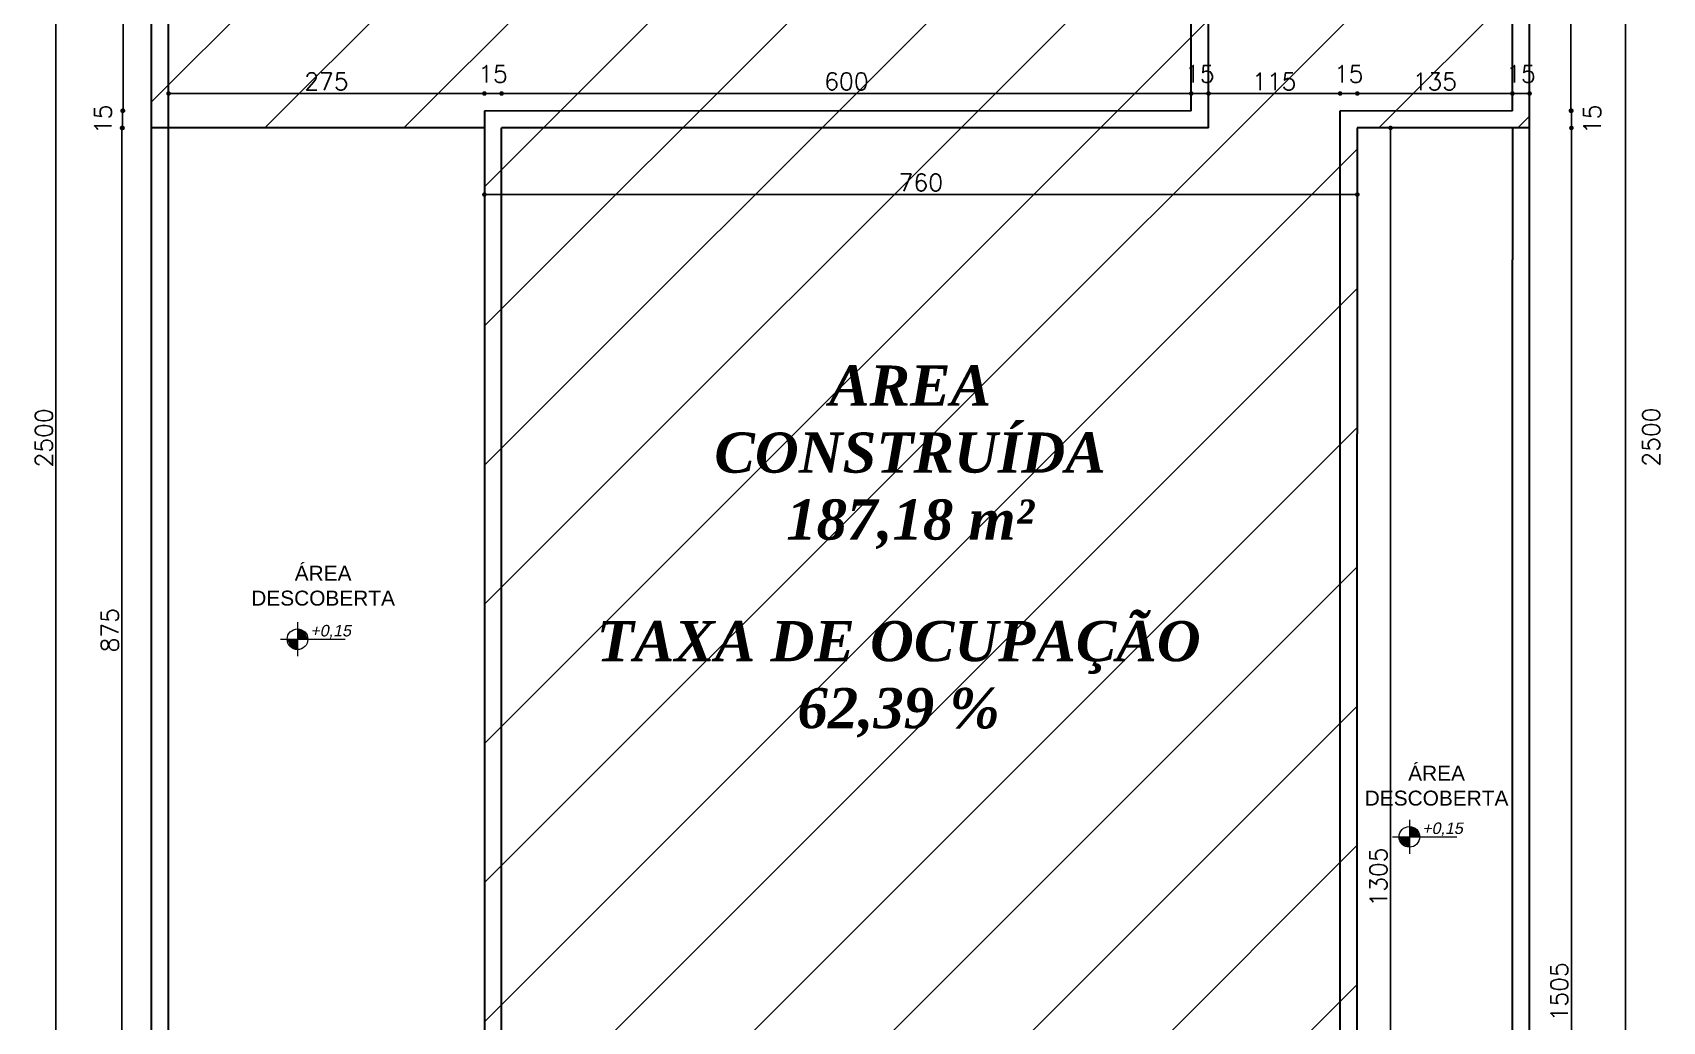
# Model space of a CAD drawing. Header units: millimetres. Extents: x 3314 to 3538, y 1235 to 1314.
# Drawn here: x 3357.02 to 3371.21, y 1287.85 to 1296.46 of the extents above; entities that cross this region are included whole.
import ezdxf

# ---------------------------------------------------------------- set-up
doc = ezdxf.new("R2010")
doc.units = ezdxf.units.MM
for name, color, linetype in [('04', 4, 'Continuous'), ('Layout-int', 1, 'Continuous'), ('TextoÁreas', 2, 'Continuous'), ('US_dimension', 7, 'Continuous'), ('US_drawings_existing', 7, 'Continuous')]:
    doc.layers.add(name, color=color, linetype=linetype)
doc.layers.add('ALVENARIA', color=7, linetype='Continuous', lineweight=30)
doc.layers.add('LAYOUT', color=8, linetype='Continuous', lineweight=13)
doc.styles.add('ROMANS', font='romans.shx')
doc.styles.add('Util2000', font='arial.ttf')
doc.dimstyles.new('1-100', dxfattribs={"dimtxt": 0.15, "dimasz": 0.04, "dimexe": 0.05, "dimexo": 0.1, "dimgap": 0.03, "dimtad": 1, "dimdec": 0, "dimlfac": 100, "dimzin": 5, "dimdsep": 46, "dimtxsty": 'ROMANS', "dimblk": 'DOT', "dimcen": 0, "dimse1": 1, "dimse2": 1, "dimclrd": 1, "dimclre": 1, "dimclrt": 2, "dimadec": 0, "dimazin": 0, "dimtfac": 1, "dimtdec": 0, "dimtofl": 0, "dimtmove": 2, "dimatfit": 3, "dimfxl": 0.04, "dimtolj": 1, "dimtzin": 1, "dimarcsym": 0})

# ---------------------------------------------------------------- blocks, each defined once
blk = doc.blocks.new('Cotap')
for p, q in [((0, 148), (0, -148)), ((-148, 0), (414, 0))]:
    blk.add_line(p, q)
blk.add_circle((0, 0), 90)
at = {"layer": 'Layout-int', "color": 0}
for points in [[(0, 0), (0, 90), (90, 0), (64, 64)], [(0, 0), (-90, 0), (0, -90), (-64, -64)]]:
    blk.add_solid(points, dxfattribs=at)
at = {"style": 'Util2000', "oblique": 12, "flags": 8}
blk.add_attdef('COTA', (112, 25), '', height=100, dxfattribs=at)
blk = doc.blocks.new('_Dot')
at = {"color": 0, "linetype": 'ByBlock', "lineweight": -2}
blk.add_line((-0.5, 0), (-1, 0), dxfattribs=at)
at = {"color": 0, "linetype": 'ByBlock', "const_width": 0.5}
blk.add_lwpolyline([(-0.25, 0, 1), (0.25, 0, 1)], format="xyb", close=True, dxfattribs=at)
blk = doc.blocks.new('*D140')
at = {"layer": 'ALVENARIA', "color": 1, "lineweight": -2, "transparency": 16777216}
blk.add_line((3370.894, 1305.386), (3370.894, 1280.469), dxfattribs=at)
at = {"layer": 'Defpoints', "color": 0, "transparency": 16777216}
for p in [(3370.894, 1305.426), (3370.058, 1280.429), (3370.894, 1280.429)]:
    blk.add_point(p, dxfattribs=at)
at = {"layer": 'ALVENARIA', "color": 1, "lineweight": -2, "transparency": 16777216, "xscale": 0.04, "yscale": 0.04, "zscale": 0.04}
for p, rotation in [((3370.894, 1305.426), 90), ((3370.894, 1280.429), 270)]:
    blk.add_blockref('_Dot', p, dxfattribs=dict(at, rotation=rotation))
at = {"layer": 'ALVENARIA', "color": 2, "transparency": 16777216, "insert": (3371.116, 1292.936), "char_height": 0.15, "attachment_point": 5, "rotation": 90, "style": 'ROMANS'}
blk.add_mtext('\\A1;2500', dxfattribs=at)
blk = doc.blocks.new('*D142')
at = {"layer": 'ALVENARIA', "color": 1, "lineweight": -2, "transparency": 16777216}
blk.add_line((3357.228, 1305.389), (3357.228, 1280.469), dxfattribs=at)
at = {"layer": 'Defpoints', "color": 0, "transparency": 16777216}
for p in [(3357.228, 1305.429), (3357.228, 1280.429), (3358.058, 1280.429)]:
    blk.add_point(p, dxfattribs=at)
at = {"layer": 'ALVENARIA', "color": 1, "lineweight": -2, "transparency": 16777216, "xscale": 0.04, "yscale": 0.04, "zscale": 0.04}
for p, rotation in [((3357.228, 1305.429), 90), ((3357.228, 1280.429), 270)]:
    blk.add_blockref('_Dot', p, dxfattribs=dict(at, rotation=rotation))
at = {"layer": 'ALVENARIA', "color": 2, "transparency": 16777216, "insert": (3357.123, 1292.929), "char_height": 0.15, "attachment_point": 5, "rotation": 90, "style": 'ROMANS'}
blk.add_mtext('\\A1;2500', dxfattribs=at)
blk = doc.blocks.new('*D144')
at = {"layer": 'ALVENARIA', "color": 1, "lineweight": -2, "transparency": 16777216}
blk.add_line((3370.422, 1295.589), (3370.422, 1280.619), dxfattribs=at)
at = {"layer": 'Defpoints', "color": 0, "transparency": 16777216}
for p in [(3369.792, 1295.629), (3369.908, 1280.579), (3370.422, 1280.579)]:
    blk.add_point(p, dxfattribs=at)
at = {"layer": 'ALVENARIA', "color": 1, "lineweight": -2, "transparency": 16777216, "xscale": 0.04, "yscale": 0.04, "zscale": 0.04}
for p, rotation in [((3370.422, 1295.629), 90), ((3370.422, 1280.579), 270)]:
    blk.add_blockref('_Dot', p, dxfattribs=dict(at, rotation=rotation))
at = {"layer": 'ALVENARIA', "color": 2, "transparency": 16777216, "insert": (3370.317, 1288.104), "char_height": 0.15, "attachment_point": 5, "rotation": 90, "style": 'ROMANS'}
blk.add_mtext('\\A1;1505', dxfattribs=at)
blk = doc.blocks.new('*D147')
at = {"layer": 'ALVENARIA', "color": 1, "lineweight": -2, "transparency": 16777216}
blk.add_line((3370.422, 1295.739), (3370.422, 1295.669), dxfattribs=at)
at = {"layer": 'Defpoints', "color": 0, "transparency": 16777216}
for p in [(3369.642, 1295.779), (3369.642, 1295.629), (3370.422, 1295.629)]:
    blk.add_point(p, dxfattribs=at)
at = {"layer": 'ALVENARIA', "color": 1, "lineweight": -2, "transparency": 16777216, "xscale": 0.04, "yscale": 0.04, "zscale": 0.04}
for p, rotation in [((3370.422, 1295.779), 90), ((3370.422, 1295.629), 270)]:
    blk.add_blockref('_Dot', p, dxfattribs=dict(at, rotation=rotation))
at = {"layer": 'ALVENARIA', "color": 2, "transparency": 16777216, "insert": (3370.603, 1295.704), "char_height": 0.15, "attachment_point": 5, "rotation": 90, "style": 'ROMANS'}
blk.add_mtext('\\A1;15', dxfattribs=at)
blk = doc.blocks.new('*D149')
at = {"layer": 'ALVENARIA', "color": 1, "lineweight": -2, "transparency": 16777216}
blk.add_line((3370.417, 1300.189), (3370.417, 1295.819), dxfattribs=at)
at = {"layer": 'Defpoints', "color": 0, "transparency": 16777216}
for p in [(3369.642, 1300.229), (3369.642, 1295.779), (3370.417, 1295.779)]:
    blk.add_point(p, dxfattribs=at)
at = {"layer": 'ALVENARIA', "color": 1, "lineweight": -2, "transparency": 16777216, "xscale": 0.04, "yscale": 0.04, "zscale": 0.04}
for p, rotation in [((3370.417, 1300.229), 90), ((3370.417, 1295.779), 270)]:
    blk.add_blockref('_Dot', p, dxfattribs=dict(at, rotation=rotation))
at = {"layer": 'ALVENARIA', "color": 2, "transparency": 16777216, "insert": (3370.312, 1298.004), "char_height": 0.15, "attachment_point": 5, "rotation": 90, "style": 'ROMANS'}
blk.add_mtext('\\A1;445', dxfattribs=at)
blk = doc.blocks.new('*D150')
at = {"layer": 'ALVENARIA', "color": 1, "lineweight": -2, "transparency": 16777216}
blk.add_line((3357.812, 1300.189), (3357.812, 1295.819), dxfattribs=at)
at = {"layer": 'Defpoints', "color": 0, "transparency": 16777216}
for p in [(3358.208, 1300.229), (3357.812, 1295.779), (3358.208, 1295.779)]:
    blk.add_point(p, dxfattribs=at)
at = {"layer": 'ALVENARIA', "color": 1, "lineweight": -2, "transparency": 16777216, "xscale": 0.04, "yscale": 0.04, "zscale": 0.04}
for p, rotation in [((3357.812, 1300.229), 90), ((3357.812, 1295.779), 270)]:
    blk.add_blockref('_Dot', p, dxfattribs=dict(at, rotation=rotation))
at = {"layer": 'ALVENARIA', "color": 2, "transparency": 16777216, "insert": (3357.707, 1298.004), "char_height": 0.15, "attachment_point": 5, "rotation": 90, "style": 'ROMANS'}
blk.add_mtext('\\A1;445', dxfattribs=at)
blk = doc.blocks.new('*D151')
at = {"layer": 'ALVENARIA', "color": 1, "lineweight": -2, "transparency": 16777216}
blk.add_line((3357.808, 1295.739), (3357.808, 1295.669), dxfattribs=at)
at = {"layer": 'Defpoints', "color": 0, "transparency": 16777216}
for p in [(3358.208, 1295.779), (3357.808, 1295.629), (3358.208, 1295.629)]:
    blk.add_point(p, dxfattribs=at)
at = {"layer": 'ALVENARIA', "color": 1, "lineweight": -2, "transparency": 16777216, "xscale": 0.04, "yscale": 0.04, "zscale": 0.04}
for p, rotation in [((3357.808, 1295.779), 90), ((3357.808, 1295.629), 270)]:
    blk.add_blockref('_Dot', p, dxfattribs=dict(at, rotation=rotation))
at = {"layer": 'ALVENARIA', "color": 2, "transparency": 16777216, "insert": (3357.638, 1295.704), "char_height": 0.15, "attachment_point": 5, "rotation": 90, "style": 'ROMANS'}
blk.add_mtext('\\A1;15', dxfattribs=at)
blk = doc.blocks.new('*D152')
at = {"layer": 'ALVENARIA', "color": 1, "lineweight": -2, "transparency": 16777216}
blk.add_line((3357.803, 1295.589), (3357.803, 1286.919), dxfattribs=at)
at = {"layer": 'Defpoints', "color": 0, "transparency": 16777216}
for p in [(3358.208, 1295.629), (3357.803, 1286.879), (3358.208, 1286.879)]:
    blk.add_point(p, dxfattribs=at)
at = {"layer": 'ALVENARIA', "color": 1, "lineweight": -2, "transparency": 16777216, "xscale": 0.04, "yscale": 0.04, "zscale": 0.04}
for p, rotation in [((3357.803, 1295.629), 90), ((3357.803, 1286.879), 270)]:
    blk.add_blockref('_Dot', p, dxfattribs=dict(at, rotation=rotation))
at = {"layer": 'ALVENARIA', "color": 2, "transparency": 16777216, "insert": (3357.698, 1291.254), "char_height": 0.15, "attachment_point": 5, "rotation": 90, "style": 'ROMANS'}
blk.add_mtext('\\A1;875', dxfattribs=at)
blk = doc.blocks.new('*D271')
at = {"layer": 'Defpoints', "color": 0, "transparency": 16777216}
for p in [(3360.958, 1295.929), (3358.208, 1295.629), (3360.958, 1295.629)]:
    blk.add_point(p, dxfattribs=at)
at = {"layer": 'US_dimension', "color": 1, "lineweight": -2, "transparency": 16777216}
blk.add_line((3358.248, 1295.929), (3360.918, 1295.929), dxfattribs=at)
at = {"layer": 'US_dimension', "color": 1, "lineweight": -2, "transparency": 16777216, "xscale": 0.04, "yscale": 0.04, "zscale": 0.04, "rotation": 180}
blk.add_blockref('_Dot', (3358.208, 1295.929), dxfattribs=at)
at = {"layer": 'US_dimension', "color": 1, "lineweight": -2, "transparency": 16777216, "xscale": 0.04, "yscale": 0.04, "zscale": 0.04}
blk.add_blockref('_Dot', (3360.958, 1295.929), dxfattribs=at)
at = {"layer": 'US_dimension', "color": 2, "transparency": 16777216, "insert": (3359.583, 1296.034), "char_height": 0.15, "attachment_point": 5, "style": 'ROMANS'}
blk.add_mtext('\\A1;275', dxfattribs=at)
blk = doc.blocks.new('*D272')
at = {"layer": 'Defpoints', "color": 0, "transparency": 16777216}
for p in [(3361.108, 1295.929), (3360.958, 1295.629), (3361.108, 1295.629)]:
    blk.add_point(p, dxfattribs=at)
at = {"layer": 'US_dimension', "color": 1, "lineweight": -2, "transparency": 16777216}
blk.add_line((3360.998, 1295.929), (3361.068, 1295.929), dxfattribs=at)
at = {"layer": 'US_dimension', "color": 1, "lineweight": -2, "transparency": 16777216, "xscale": 0.04, "yscale": 0.04, "zscale": 0.04, "rotation": 180}
blk.add_blockref('_Dot', (3360.958, 1295.929), dxfattribs=at)
at = {"layer": 'US_dimension', "color": 1, "lineweight": -2, "transparency": 16777216, "xscale": 0.04, "yscale": 0.04, "zscale": 0.04}
blk.add_blockref('_Dot', (3361.108, 1295.929), dxfattribs=at)
at = {"layer": 'US_dimension', "color": 2, "transparency": 16777216, "insert": (3361.033, 1296.099), "char_height": 0.15, "attachment_point": 5, "style": 'ROMANS'}
blk.add_mtext('\\A1;15', dxfattribs=at)
blk = doc.blocks.new('*D273')
at = {"layer": 'Defpoints', "color": 0, "transparency": 16777216}
for p in [(3367.112, 1295.929), (3367.112, 1295.779), (3361.108, 1295.629)]:
    blk.add_point(p, dxfattribs=at)
at = {"layer": 'US_dimension', "color": 1, "lineweight": -2, "transparency": 16777216}
blk.add_line((3361.148, 1295.929), (3367.072, 1295.929), dxfattribs=at)
at = {"layer": 'US_dimension', "color": 1, "lineweight": -2, "transparency": 16777216, "xscale": 0.04, "yscale": 0.04, "zscale": 0.04, "rotation": 180}
blk.add_blockref('_Dot', (3361.108, 1295.929), dxfattribs=at)
at = {"layer": 'US_dimension', "color": 1, "lineweight": -2, "transparency": 16777216, "xscale": 0.04, "yscale": 0.04, "zscale": 0.04}
blk.add_blockref('_Dot', (3367.112, 1295.929), dxfattribs=at)
at = {"layer": 'US_dimension', "color": 2, "transparency": 16777216, "insert": (3364.11, 1296.034), "char_height": 0.15, "attachment_point": 5, "style": 'ROMANS'}
blk.add_mtext('\\A1;600', dxfattribs=at)
blk = doc.blocks.new('*D274')
at = {"layer": 'Defpoints', "color": 0, "transparency": 16777216}
for p in [(3367.262, 1295.929), (3367.112, 1295.779), (3367.262, 1295.629)]:
    blk.add_point(p, dxfattribs=at)
at = {"layer": 'US_dimension', "color": 1, "lineweight": -2, "transparency": 16777216}
blk.add_line((3367.152, 1295.929), (3367.222, 1295.929), dxfattribs=at)
at = {"layer": 'US_dimension', "color": 1, "lineweight": -2, "transparency": 16777216, "xscale": 0.04, "yscale": 0.04, "zscale": 0.04, "rotation": 180}
blk.add_blockref('_Dot', (3367.112, 1295.929), dxfattribs=at)
at = {"layer": 'US_dimension', "color": 1, "lineweight": -2, "transparency": 16777216, "xscale": 0.04, "yscale": 0.04, "zscale": 0.04}
blk.add_blockref('_Dot', (3367.262, 1295.929), dxfattribs=at)
at = {"layer": 'US_dimension', "color": 2, "transparency": 16777216, "insert": (3367.187, 1296.099), "char_height": 0.15, "attachment_point": 5, "style": 'ROMANS'}
blk.add_mtext('\\A1;15', dxfattribs=at)
blk = doc.blocks.new('*D275')
at = {"layer": 'Defpoints', "color": 0, "transparency": 16777216}
for p in [(3368.408, 1295.929), (3368.408, 1295.779), (3367.262, 1295.629)]:
    blk.add_point(p, dxfattribs=at)
at = {"layer": 'US_dimension', "color": 1, "lineweight": -2, "transparency": 16777216}
blk.add_line((3367.302, 1295.929), (3368.368, 1295.929), dxfattribs=at)
at = {"layer": 'US_dimension', "color": 1, "lineweight": -2, "transparency": 16777216, "xscale": 0.04, "yscale": 0.04, "zscale": 0.04, "rotation": 180}
blk.add_blockref('_Dot', (3367.262, 1295.929), dxfattribs=at)
at = {"layer": 'US_dimension', "color": 1, "lineweight": -2, "transparency": 16777216, "xscale": 0.04, "yscale": 0.04, "zscale": 0.04}
blk.add_blockref('_Dot', (3368.408, 1295.929), dxfattribs=at)
at = {"layer": 'US_dimension', "color": 2, "transparency": 16777216, "insert": (3367.835, 1296.034), "char_height": 0.15, "attachment_point": 5, "style": 'ROMANS'}
blk.add_mtext('\\A1;115', dxfattribs=at)
blk = doc.blocks.new('*D276')
at = {"layer": 'Defpoints', "color": 0, "transparency": 16777216}
for p in [(3368.558, 1295.929), (3368.408, 1295.779), (3368.558, 1295.629)]:
    blk.add_point(p, dxfattribs=at)
at = {"layer": 'US_dimension', "color": 1, "lineweight": -2, "transparency": 16777216}
blk.add_line((3368.448, 1295.929), (3368.518, 1295.929), dxfattribs=at)
at = {"layer": 'US_dimension', "color": 1, "lineweight": -2, "transparency": 16777216, "xscale": 0.04, "yscale": 0.04, "zscale": 0.04, "rotation": 180}
blk.add_blockref('_Dot', (3368.408, 1295.929), dxfattribs=at)
at = {"layer": 'US_dimension', "color": 1, "lineweight": -2, "transparency": 16777216, "xscale": 0.04, "yscale": 0.04, "zscale": 0.04}
blk.add_blockref('_Dot', (3368.558, 1295.929), dxfattribs=at)
at = {"layer": 'US_dimension', "color": 2, "transparency": 16777216, "insert": (3368.483, 1296.099), "char_height": 0.15, "attachment_point": 5, "style": 'ROMANS'}
blk.add_mtext('\\A1;15', dxfattribs=at)
blk = doc.blocks.new('*D277')
at = {"layer": 'Defpoints', "color": 0, "transparency": 16777216}
for p in [(3369.908, 1295.929), (3369.908, 1295.779), (3368.558, 1295.629)]:
    blk.add_point(p, dxfattribs=at)
at = {"layer": 'US_dimension', "color": 1, "lineweight": -2, "transparency": 16777216}
blk.add_line((3368.598, 1295.929), (3369.868, 1295.929), dxfattribs=at)
at = {"layer": 'US_dimension', "color": 1, "lineweight": -2, "transparency": 16777216, "xscale": 0.04, "yscale": 0.04, "zscale": 0.04, "rotation": 180}
blk.add_blockref('_Dot', (3368.558, 1295.929), dxfattribs=at)
at = {"layer": 'US_dimension', "color": 1, "lineweight": -2, "transparency": 16777216, "xscale": 0.04, "yscale": 0.04, "zscale": 0.04}
blk.add_blockref('_Dot', (3369.908, 1295.929), dxfattribs=at)
at = {"layer": 'US_dimension', "color": 2, "transparency": 16777216, "insert": (3369.233, 1296.034), "char_height": 0.15, "attachment_point": 5, "style": 'ROMANS'}
blk.add_mtext('\\A1;135', dxfattribs=at)
blk = doc.blocks.new('*D278')
at = {"layer": 'Defpoints', "color": 0, "transparency": 16777216}
for p in [(3370.058, 1295.929), (3369.908, 1295.779), (3370.058, 1295.629)]:
    blk.add_point(p, dxfattribs=at)
at = {"layer": 'US_dimension', "color": 1, "lineweight": -2, "transparency": 16777216}
blk.add_line((3369.948, 1295.929), (3370.018, 1295.929), dxfattribs=at)
at = {"layer": 'US_dimension', "color": 1, "lineweight": -2, "transparency": 16777216, "xscale": 0.04, "yscale": 0.04, "zscale": 0.04, "rotation": 180}
blk.add_blockref('_Dot', (3369.908, 1295.929), dxfattribs=at)
at = {"layer": 'US_dimension', "color": 1, "lineweight": -2, "transparency": 16777216, "xscale": 0.04, "yscale": 0.04, "zscale": 0.04}
blk.add_blockref('_Dot', (3370.058, 1295.929), dxfattribs=at)
at = {"layer": 'US_dimension', "color": 2, "transparency": 16777216, "insert": (3369.983, 1296.099), "char_height": 0.15, "attachment_point": 5, "style": 'ROMANS'}
blk.add_mtext('\\A1;15', dxfattribs=at)
blk = doc.blocks.new('*D286')
at = {"layer": 'Defpoints', "color": 0, "transparency": 16777216}
for p in [(3368.558, 1295.629), (3368.847, 1295.629), (3369.908, 1282.579)]:
    blk.add_point(p, dxfattribs=at)
at = {"layer": 'US_dimension', "color": 1, "lineweight": -2, "transparency": 16777216}
blk.add_line((3368.847, 1282.619), (3368.847, 1295.589), dxfattribs=at)
at = {"layer": 'US_dimension', "color": 1, "lineweight": -2, "transparency": 16777216, "xscale": 0.04, "yscale": 0.04, "zscale": 0.04}
for p, rotation in [((3368.847, 1295.629), 90), ((3368.847, 1282.579), 270)]:
    blk.add_blockref('_Dot', p, dxfattribs=dict(at, rotation=rotation))
at = {"layer": 'US_dimension', "color": 2, "transparency": 16777216, "insert": (3368.742, 1289.104), "char_height": 0.15, "attachment_point": 5, "rotation": 90, "style": 'ROMANS'}
blk.add_mtext('\\A1;1305', dxfattribs=at)
blk = doc.blocks.new('*D295')
at = {"layer": 'Defpoints', "color": 0, "transparency": 16777216}
for p in [(3360.958, 1295.779), (3368.558, 1295.629), (3368.558, 1295.049)]:
    blk.add_point(p, dxfattribs=at)
at = {"layer": 'US_dimension', "color": 1, "lineweight": -2, "transparency": 16777216}
blk.add_line((3360.998, 1295.049), (3368.518, 1295.049), dxfattribs=at)
at = {"layer": 'US_dimension', "color": 1, "lineweight": -2, "transparency": 16777216, "xscale": 0.04, "yscale": 0.04, "zscale": 0.04, "rotation": 180}
blk.add_blockref('_Dot', (3360.958, 1295.049), dxfattribs=at)
at = {"layer": 'US_dimension', "color": 1, "lineweight": -2, "transparency": 16777216, "xscale": 0.04, "yscale": 0.04, "zscale": 0.04}
blk.add_blockref('_Dot', (3368.558, 1295.049), dxfattribs=at)
at = {"layer": 'US_dimension', "color": 2, "transparency": 16777216, "insert": (3364.758, 1295.154), "char_height": 0.15, "attachment_point": 5, "style": 'ROMANS'}
blk.add_mtext('\\A1;760', dxfattribs=at)

msp = doc.modelspace()

# ---------------------------------------------------------------- hatches: boundary and pattern name
at = {"layer": 'US_drawings_existing'}
h = msp.add_hatch(dxfattribs=at)
h.set_pattern_fill('ANSI31', color=9, scale=0.27)
h.set_pattern_definition([(45, (-106.8748, 1.0003), (-0.60616729, 0.60616729), [])])
h.paths.add_polyline_path([(3370.058, 1300.379), (3367.112, 1300.379), (3358.058, 1300.379), (3358.058, 1295.629), (3360.958, 1295.629), (3360.958, 1286.879), (3358.058, 1286.879), (3358.058, 1280.429), (3366.678, 1280.429), (3366.678, 1282.579), (3368.558, 1282.579), (3368.558, 1292.964), (3368.558, 1295.629), (3370.058, 1295.629)])
h.paths.add_polyline_path([(3361.657, 1290.668), (3366.972, 1290.668), (3366.972, 1292.001), (3361.657, 1292.001)], flags=24)
h.paths.add_polyline_path([(3362.68, 1292.309), (3366.186, 1292.309), (3366.186, 1294.323), (3362.68, 1294.323)], flags=24)
h.paths.add_polyline_path([(3362.47, 1281.765), (3364.248, 1282.681), (3363.453, 1284.224), (3361.675, 1283.308)], flags=24)

# ---------------------------------------------------------------- linework, layer by layer
for p, q in [((3360.958, 1295.779), (3367.112, 1295.779)), ((3368.408, 1295.779), (3369.908, 1295.779))]:
    msp.add_line(p, q)
at = {"layer": 'ALVENARIA'}
for p, q in [((3358.058, 1305.429), (3358.058, 1280.429)), ((3370.058, 1280.429), (3370.058, 1305.429)), ((3358.208, 1280.579), (3358.208, 1300.379)), ((3367.112, 1295.779), (3367.112, 1300.229)), ((3367.262, 1295.629), (3367.262, 1300.229)), ((3369.908, 1295.779), (3369.908, 1300.229)), ((3360.958, 1295.779), (3360.958, 1286.729)), ((3368.408, 1282.729), (3368.408, 1295.779)), ((3360.958, 1295.629), (3358.058, 1295.629)), ((3361.108, 1286.879), (3361.108, 1295.629)), ((3367.262, 1295.629), (3361.108, 1295.629)), ((3368.558, 1295.629), (3368.558, 1292.964)), ((3370.058, 1295.629), (3368.558, 1295.629)), ((3369.908, 1295.629), (3369.908, 1294.479)), ((3369.908, 1280.579), (3369.908, 1294.479)), ((3368.558, 1282.579), (3368.558, 1292.964))]:
    msp.add_line(p, q, dxfattribs=at)

# ---------------------------------------------------------------- block references
at = {"layer": 'LAYOUT', "color": 1, "xscale": 0.001, "yscale": 0.001, "zscale": 0.001}
for p in [(3359.331, 1291.175), (3369.011, 1289.454)]:
    msp.add_blockref('Cotap', p, dxfattribs=at).add_auto_attribs({'COTA': '+0,15'})

# ---------------------------------------------------------------- texts
at = {"layer": '04', "char_height": 0.35, "attachment_point": 5, "style": 'ROMANS'}
for s, insert in [('{\\fTimes New Roman|b1|i1|c0|p18;\\C4;AREA \\PCONSTRUÍDA^J187,18 m²}', (3364.664, 1292.76)), ('{\\fTimes New Roman|b1|i1|c0|p18;\\C4;TAXA DE OCUPAÇÃO^J62,39 %}', (3364.565, 1290.826))]:
    msp.add_mtext(s, dxfattribs=dict(at, insert=insert))
at = {"layer": 'TextoÁreas', "char_height": 0.13, "attachment_point": 5, "style": 'Util2000'}
for insert in [(3359.554, 1291.641), (3369.248, 1289.899)]:
    msp.add_mtext('ÁREA \\PDESCOBERTA', dxfattribs=dict(at, insert=insert))

# ---------------------------------------------------------------- dimensions: what is measured, and where the dimension line sits
at = {"layer": 'ALVENARIA'}
for base, p1, p2, picture, middle in [((3357.228, 1280.429), (3357.228, 1305.429), (3358.058, 1280.429), '*D142', (3357.123, 1292.929)), ((3357.812, 1295.779), (3358.208, 1300.229), (3358.208, 1295.779), '*D150', (3357.707, 1298.004)), ((3370.417, 1295.779), (3369.642, 1300.229), (3369.642, 1295.779), '*D149', (3370.312, 1298.004)), ((3357.808, 1295.629), (3358.208, 1295.779), (3358.208, 1295.629), '*D151', (3357.638, 1295.704)), ((3357.803, 1286.879), (3358.208, 1295.629), (3358.208, 1286.879), '*D152', (3357.698, 1291.254)), ((3370.422, 1280.579), (3369.792, 1295.629), (3369.908, 1280.579), '*D144', (3370.317, 1288.104))]:
    dim = msp.add_linear_dim(base=base, p1=p1, p2=p2, angle=90, dimstyle='1-100', override={"dimfxlon": 1}, dxfattribs=at)
    dim.commit()
    dim.dimension.update_dxf_attribs({"geometry": picture, "text_midpoint": middle})
for base, p1, p2, picture, middle in [((3370.894, 1280.429), (3370.894, 1305.426), (3370.058, 1280.429), '*D140', (3371.116, 1292.936)), ((3370.422, 1295.629), (3369.642, 1295.779), (3369.642, 1295.629), '*D147', (3370.603, 1295.704))]:
    dim = msp.add_linear_dim(base=base, p1=p1, p2=p2, angle=90, dimstyle='1-100', override={"dimfxlon": 1}, dxfattribs=at)
    dim.commit()
    dim.dimension.update_dxf_attribs({"geometry": picture, "text_midpoint": middle, "dimtype": 160})
at = {"layer": 'US_dimension'}
for base, p1, p2, picture, middle in [((3360.958, 1295.929), (3358.208, 1295.629), (3360.958, 1295.629), '*D271', (3359.583, 1296.034)), ((3361.108, 1295.929), (3360.958, 1295.629), (3361.108, 1295.629), '*D272', (3361.033, 1296.099)), ((3367.112, 1295.929), (3361.108, 1295.629), (3367.112, 1295.779), '*D273', (3364.11, 1296.034)), ((3367.262, 1295.929), (3367.112, 1295.779), (3367.262, 1295.629), '*D274', (3367.187, 1296.099)), ((3368.408, 1295.929), (3367.262, 1295.629), (3368.408, 1295.779), '*D275', (3367.835, 1296.034)), ((3368.558, 1295.929), (3368.408, 1295.779), (3368.558, 1295.629), '*D276', (3368.483, 1296.099)), ((3369.908, 1295.929), (3368.558, 1295.629), (3369.908, 1295.779), '*D277', (3369.233, 1296.034)), ((3370.058, 1295.929), (3369.908, 1295.779), (3370.058, 1295.629), '*D278', (3369.983, 1296.099)), ((3368.558, 1295.049), (3360.958, 1295.779), (3368.558, 1295.629), '*D295', (3364.758, 1295.154))]:
    dim = msp.add_linear_dim(base=base, p1=p1, p2=p2, dimstyle='1-100', override={"dimfxlon": 1}, dxfattribs=at)
    dim.commit()
    dim.dimension.update_dxf_attribs({"geometry": picture, "text_midpoint": middle})
dim = msp.add_linear_dim(base=(3368.847, 1295.629), p1=(3369.908, 1282.579), p2=(3368.558, 1295.629), angle=90, dimstyle='1-100', override={"dimfxlon": 1}, dxfattribs=at)
dim.commit()
dim.dimension.update_dxf_attribs({"geometry": '*D286', "text_midpoint": (3368.742, 1289.104)})

doc.saveas('drawing.dxf')
